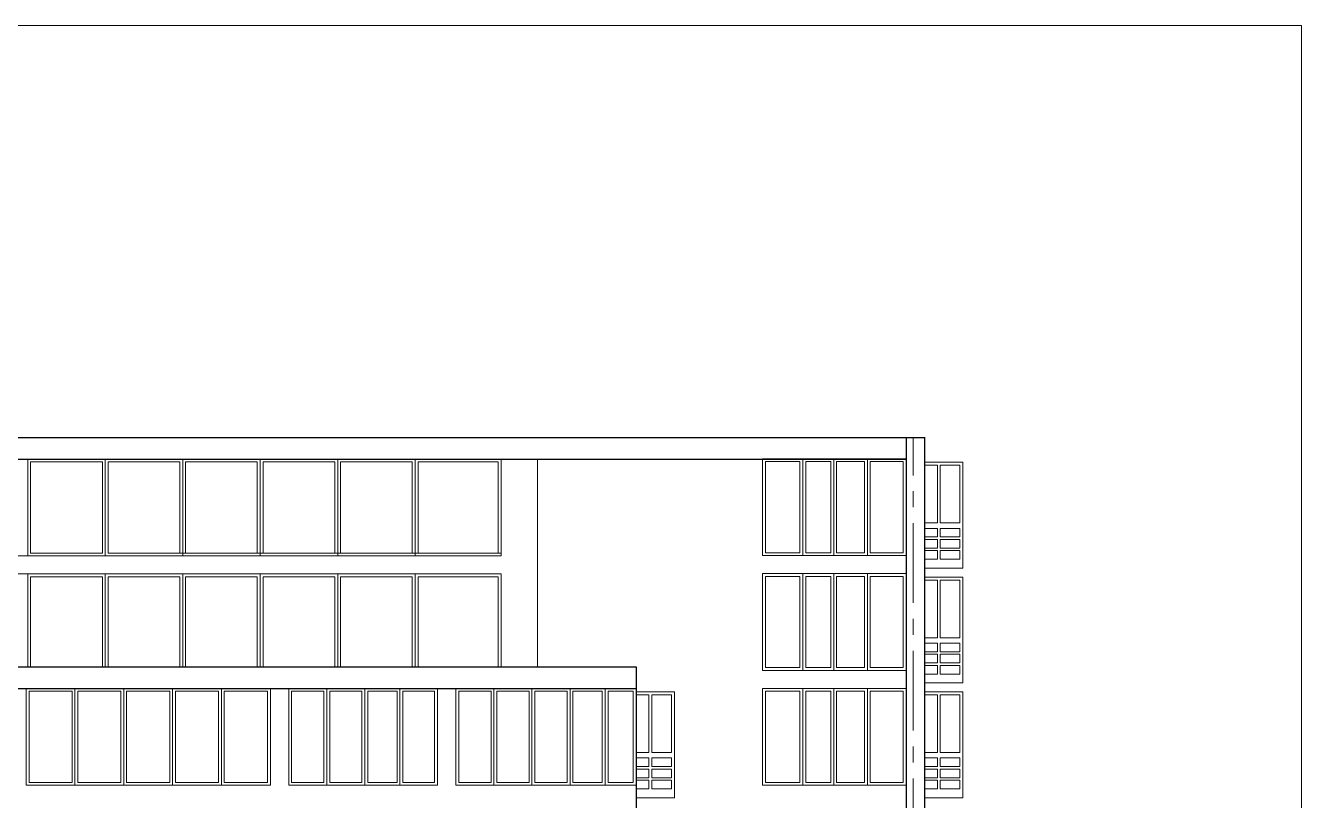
# Model space of a CAD drawing. Header units: millimetres. Extents: x -689206 to 4969298, y -1019800 to 703299.
# Drawn here: x 813022 to 848590, y -730965 to -709365 of the extents above; entities that cross this region are included whole.
import ezdxf

# ---------------------------------------------------------------- set-up
doc = ezdxf.new("R2010")
doc.units = ezdxf.units.MM
doc.linetypes.add('осеваяX2', pattern=[101.6, 63.5, -12.7, 12.7, -12.7])
doc.layers.add('РАЗМЕРЫ', color=7, linetype='Continuous', lineweight=9)

msp = doc.modelspace()

# ---------------------------------------------------------------- linework, layer by layer
at = {"layer": 'РАЗМЕРЫ', "lineweight": 30, "ltscale": 35}
for p, q in [((806603, -720847.4), (838079.8, -720847.4)), ((837569.8, -720847.4), (837569.8, -740539.6)), ((838079.8, -720839.6), (838079.8, -727548.6)), ((806603, -721447.4), (837569.8, -721447.4)), ((802870.3, -727239.6), (830040.4, -727239.6)), ((830040.4, -727239.6), (830040.4, -740539.6)), ((838079.8, -727548.6), (838079.8, -740539.6)), ((802870.3, -727848.6), (830040.4, -727839.6))]:
    msp.add_line(p, q, dxfattribs=at)
at = {"layer": 'РАЗМЕРЫ', "linetype": 'осеваяX2', "lineweight": 5, "ltscale": 35}
msp.add_line((837769.8, -746794.6), (837769.8, -720847.4), dxfattribs=at)
at = {"layer": 'РАЗМЕРЫ', "lineweight": 5, "ltscale": 35}
for p, q in [((813083.2, -724147.4), (813083.2, -721447.4)), ((813083.2, -721527.4), (813083.2, -724039.6)), ((815163.2, -721527.4), (813163.2, -721527.4)), ((813163.2, -721527.4), (813163.2, -724067.4)), ((815163.2, -721527.4), (815163.2, -724039.6)), ((815163.2, -721527.4), (815163.2, -724039.6)), ((815163.2, -721527.4), (815163.2, -724039.6)), ((815163.2, -721527.4), (815163.2, -724039.6)), ((815163.2, -724067.4), (815163.2, -721527.4)), ((815243.2, -724147.4), (815243.2, -721447.4)), ((815243.2, -721527.4), (815243.2, -724039.6)), ((817323.2, -721527.4), (815323.2, -721527.4)), ((815323.2, -721527.4), (815323.2, -724067.4)), ((817323.2, -721527.4), (817323.2, -724039.6)), ((817323.2, -721527.4), (817323.2, -724039.6)), ((817323.2, -721527.4), (817323.2, -724039.6)), ((817323.2, -721527.4), (817323.2, -724039.6)), ((817323.2, -721527.4), (817323.2, -724039.6)), ((817323.2, -724067.4), (817323.2, -721527.4)), ((817403.2, -721447.4), (817403.2, -724147.4)), ((819483.2, -721527.4), (817483.2, -721527.4)), ((817483.2, -721527.4), (817483.2, -724067.4)), ((819483.2, -721527.4), (819483.2, -724039.6)), ((819483.2, -721527.4), (819483.2, -724039.6)), ((819483.2, -721527.4), (819483.2, -724039.6)), ((819483.2, -721527.4), (819483.2, -724039.6)), ((819483.2, -721527.4), (819483.2, -724039.6)), ((819483.2, -721527.4), (819483.2, -724039.6)), ((819483.2, -724067.4), (819483.2, -721527.4)), ((819563.2, -724147.4), (819563.2, -721447.4)), ((819563.2, -721527.4), (819563.2, -724039.6)), ((821643.2, -721527.4), (819643.2, -721527.4)), ((819643.2, -721527.4), (819643.2, -724067.4)), ((821643.2, -721527.4), (821643.2, -724039.6)), ((821643.2, -721527.4), (821643.2, -724039.6)), ((821643.2, -721527.4), (821643.2, -724039.6)), ((821643.2, -721527.4), (821643.2, -724039.6)), ((821643.2, -721527.4), (821643.2, -724039.6)), ((821643.2, -721527.4), (821643.2, -724039.6)), ((821643.2, -721527.4), (821643.2, -724039.6)), ((821643.2, -724067.4), (821643.2, -721527.4)), ((821723.2, -724147.4), (821723.2, -721447.4)), ((821723.2, -721527.4), (821723.2, -724039.6)), ((823803.2, -721527.4), (821803.2, -721527.4)), ((821803.2, -721527.4), (821803.2, -724067.4)), ((823803.2, -721527.4), (823803.2, -724039.6)), ((823803.2, -721527.4), (823803.2, -724039.6)), ((823803.2, -721527.4), (823803.2, -724039.6)), ((823803.2, -721527.4), (823803.2, -724039.6)), ((823803.2, -721527.4), (823803.2, -724039.6)), ((823803.2, -721527.4), (823803.2, -724039.6)), ((823803.2, -721527.4), (823803.2, -724039.6)), ((823803.2, -721527.4), (823803.2, -724039.6)), ((823803.2, -724067.4), (823803.2, -721527.4)), ((823883.2, -724147.4), (823883.2, -721447.4)), ((823883.2, -721527.4), (823883.2, -724039.6)), ((826196.1, -721527.4), (823963.2, -721527.4)), ((823963.2, -721527.4), (823963.2, -724067.4)), ((826196.1, -724067.4), (826196.1, -721527.4)), ((826276.1, -724147.4), (826276.1, -721447.4)), ((827290.4, -721447.4), (827290.4, -727239.6)), ((833569.8, -721439.6), (833569.8, -724139.6)), ((833569.8, -721439.6), (837569.8, -721439.6)), ((833569.8, -724139.6), (833569.8, -721439.6)), ((834609.8, -721519.6), (833649.8, -721519.6)), ((834609.8, -721519.6), (834609.8, -724059.6)), ((834609.8, -721519.6), (834609.8, -724059.6)), ((834609.8, -721519.6), (834609.8, -724059.6)), ((834689.8, -721439.6), (834689.8, -724059.6)), ((834689.8, -724139.6), (834689.8, -721439.6)), ((834769.8, -724059.6), (834769.8, -721519.6)), ((835469.8, -721519.6), (834769.8, -721519.6)), ((835469.8, -721519.6), (835469.8, -724059.6)), ((835469.8, -721519.6), (835469.8, -724059.6)), ((835469.8, -721519.6), (835469.8, -724059.6)), ((835469.8, -721519.6), (835469.8, -724059.6)), ((835549.8, -721439.6), (835549.8, -724059.6)), ((835549.8, -724139.6), (835549.8, -721439.6)), ((835629.8, -724059.6), (835629.8, -721519.6)), ((836409.8, -721519.6), (835629.8, -721519.6)), ((836409.8, -721519.6), (836409.8, -724059.6)), ((836409.8, -721519.6), (836409.8, -724059.6)), ((836409.8, -721519.6), (836409.8, -724059.6)), ((836409.8, -721519.6), (836409.8, -724059.6)), ((836409.8, -721519.6), (836409.8, -724059.6)), ((836489.8, -721439.6), (836489.8, -724059.6)), ((836569.8, -724059.6), (836569.8, -721519.6)), ((837489.8, -721519.6), (836569.8, -721519.6)), ((837489.8, -721519.6), (837489.8, -724059.6)), ((839149.8, -721539.6), (838079.8, -721539.6)), ((838079.8, -721539.6), (838329.8, -721539.6)), ((838079.8, -721619.6), (838440.4, -721619.6)), ((838440.4, -723229.6), (838440.4, -721619.6)), ((838520.4, -721619.6), (839069.8, -721619.6)), ((838520.4, -721619.6), (838520.4, -723229.6)), ((839069.8, -721619.6), (839069.8, -723229.6)), ((839149.8, -724239.6), (839149.8, -721539.6)), ((838440.4, -723229.6), (838079.8, -723229.6)), ((838079.8, -723379.6), (838440.4, -723379.6)), ((838440.4, -723619.6), (838440.4, -723379.6)), ((839069.8, -723229.6), (838520.4, -723229.6)), ((838520.4, -723379.6), (839069.8, -723379.6)), ((838520.4, -723379.6), (838520.4, -723619.6)), ((839069.8, -723379.6), (839069.8, -723619.6)), ((838079.8, -723619.6), (838440.4, -723619.6)), ((838440.4, -723689.6), (838079.8, -723689.6)), ((838440.4, -723929.6), (838440.4, -723689.6)), ((838520.4, -723619.6), (839069.8, -723619.6)), ((839069.8, -723689.6), (838520.4, -723689.6)), ((838520.4, -723689.6), (838520.4, -723929.6)), ((839069.8, -723689.6), (839069.8, -723929.6)), ((826276.1, -724147.4), (806603, -724147.4)), ((813163.2, -724067.4), (815163.2, -724067.4)), ((815323.2, -724067.4), (826276.1, -724067.4)), ((816162.2, -724067.4), (816242.2, -724067.4)), ((820745.7, -724067.4), (820825.7, -724067.4)), ((826276.1, -724067.4), (826196.1, -724067.4)), ((833569.8, -724139.6), (837569.8, -724139.6)), ((834349.8, -724059.6), (833649.8, -724059.6)), ((834609.8, -724059.6), (834349.8, -724059.6)), ((835469.8, -724059.6), (834769.8, -724059.6)), ((836409.8, -724059.6), (835629.8, -724059.6)), ((836489.8, -724139.6), (836489.8, -724059.6)), ((837489.8, -724059.6), (836569.8, -724059.6)), ((837569.8, -724639.6), (837569.8, -724139.6)), ((838079.8, -723929.6), (838440.4, -723929.6)), ((838440.4, -723999.6), (838079.8, -723999.6)), ((838440.4, -724239.6), (838440.4, -723999.6)), ((838520.4, -723929.6), (839069.8, -723929.6)), ((839069.8, -723999.6), (838520.4, -723999.6)), ((838520.4, -723999.6), (838520.4, -724239.6)), ((839069.8, -723999.6), (839069.8, -724239.6)), ((838440.4, -724239.6), (838079.8, -724239.6)), ((838079.8, -724739.6), (838079.8, -724489.6)), ((838079.8, -724489.6), (839149.8, -724489.6)), ((838079.8, -724489.6), (839149.8, -724489.6)), ((838079.8, -724489.6), (839149.8, -724489.6)), ((838079.8, -724489.6), (839149.8, -724489.6)), ((839149.8, -724489.6), (838079.8, -724489.6)), ((839069.8, -724239.6), (838520.4, -724239.6)), ((839149.8, -724489.6), (839149.8, -724239.6)), ((806603.2, -724647.4), (826276.1, -724647.4)), ((813083.2, -727239.6), (813083.2, -724647.4)), ((813083.2, -724727.4), (813083.2, -727239.6)), ((813163.2, -724727.4), (815163.2, -724727.4)), ((813163.2, -724727.4), (813163.2, -727239.6)), ((815163.2, -724727.4), (815163.2, -727239.6)), ((815163.2, -724727.4), (815163.2, -727239.6)), ((815163.2, -724727.4), (815163.2, -727239.6)), ((815163.2, -724727.4), (815163.2, -727239.6)), ((815163.2, -727239.6), (815163.2, -724727.4)), ((815243.2, -727239.6), (815243.2, -724647.4)), ((815243.2, -724727.4), (815243.2, -727239.6)), ((815323.2, -724727.4), (817323.2, -724727.4)), ((815323.2, -724727.4), (815323.2, -727239.6)), ((815323.2, -724727.4), (817323.2, -724727.4)), ((817323.2, -724727.4), (817323.2, -727239.6)), ((817323.2, -724727.4), (817323.2, -727239.6)), ((817323.2, -724727.4), (817323.2, -727239.6)), ((817323.2, -724727.4), (817323.2, -727239.6)), ((817323.2, -724727.4), (817323.2, -727239.6)), ((817323.2, -727239.6), (817323.2, -724727.4)), ((817403.2, -724727.4), (817403.2, -724647.4)), ((817403.2, -724727.4), (817403.2, -727239.6)), ((817483.2, -724727.4), (819483.2, -724727.4)), ((817483.2, -724727.4), (817483.2, -727239.6)), ((817483.2, -724727.4), (819483.2, -724727.4)), ((819483.2, -724727.4), (819483.2, -727239.6)), ((819483.2, -724727.4), (819483.2, -727239.6)), ((819483.2, -724727.4), (819483.2, -727239.6)), ((819483.2, -724727.4), (819483.2, -727239.6)), ((819483.2, -724727.4), (819483.2, -727239.6)), ((819483.2, -724727.4), (819483.2, -727239.6)), ((819483.2, -727239.6), (819483.2, -724727.4)), ((819563.2, -727239.6), (819563.2, -724647.4)), ((819563.2, -724727.4), (819563.2, -727239.6)), ((819643.2, -724727.4), (821643.2, -724727.4)), ((819643.2, -724727.4), (819643.2, -727239.6)), ((819643.2, -724727.4), (821643.2, -724727.4)), ((821643.2, -724727.4), (821643.2, -727239.6)), ((821643.2, -724727.4), (821643.2, -727239.6)), ((821643.2, -724727.4), (821643.2, -727239.6)), ((821643.2, -724727.4), (821643.2, -727239.6)), ((821643.2, -724727.4), (821643.2, -727239.6)), ((821643.2, -724727.4), (821643.2, -727239.6)), ((821643.2, -724727.4), (821643.2, -727239.6)), ((821643.2, -727239.6), (821643.2, -724727.4)), ((821723.2, -727239.6), (821723.2, -724647.4)), ((821723.2, -724727.4), (821723.2, -727239.6)), ((821803.2, -724727.4), (823803.2, -724727.4)), ((821803.2, -724727.4), (821803.2, -727239.6)), ((821803.2, -724727.4), (823803.2, -724727.4)), ((823803.2, -724727.4), (823803.2, -727239.6)), ((823803.2, -724727.4), (823803.2, -727239.6)), ((823803.2, -724727.4), (823803.2, -727239.6)), ((823803.2, -724727.4), (823803.2, -727239.6)), ((823803.2, -724727.4), (823803.2, -727239.6)), ((823803.2, -724727.4), (823803.2, -727239.6)), ((823803.2, -724727.4), (823803.2, -727239.6)), ((823803.2, -724727.4), (823803.2, -727239.6)), ((823803.2, -727239.6), (823803.2, -724727.4)), ((823883.2, -727239.6), (823883.2, -724647.4)), ((823883.2, -724727.4), (823883.2, -727239.6)), ((823963.2, -724727.4), (826196.1, -724727.4)), ((823963.2, -724727.4), (823963.2, -727239.6)), ((826196.1, -724727.4), (826196.1, -727239.6)), ((826276.1, -724647.4), (826276.1, -727239.6)), ((833569.8, -724639.6), (833569.8, -727339.6)), ((833569.8, -724639.6), (837569.8, -724639.6)), ((833569.8, -727339.6), (833569.8, -724639.6)), ((834609.8, -724719.6), (833649.8, -724719.6)), ((834609.8, -724719.6), (834609.8, -727259.6)), ((834609.8, -724719.6), (834609.8, -727259.6)), ((834609.8, -724719.6), (834609.8, -727259.6)), ((834689.8, -724639.6), (834689.8, -727259.6)), ((834689.8, -727339.6), (834689.8, -724639.6)), ((834769.8, -727259.6), (834769.8, -724719.6)), ((835469.8, -724719.6), (834769.8, -724719.6)), ((835469.8, -724719.6), (835469.8, -727259.6)), ((835469.8, -724719.6), (835469.8, -727259.6)), ((835469.8, -724719.6), (835469.8, -727259.6)), ((835469.8, -724719.6), (835469.8, -727259.6)), ((835549.8, -724639.6), (835549.8, -727259.6)), ((835549.8, -727339.6), (835549.8, -724639.6)), ((835629.8, -727259.6), (835629.8, -724719.6)), ((836409.8, -724719.6), (835629.8, -724719.6)), ((836409.8, -724719.6), (836409.8, -727259.6)), ((836409.8, -724719.6), (836409.8, -727259.6)), ((836409.8, -724719.6), (836409.8, -727259.6)), ((836409.8, -724719.6), (836409.8, -727259.6)), ((836409.8, -724719.6), (836409.8, -727259.6)), ((836489.8, -724639.6), (836489.8, -727259.6)), ((836569.8, -727259.6), (836569.8, -724719.6)), ((837489.8, -724719.6), (836569.8, -724719.6)), ((837489.8, -724719.6), (837489.8, -727259.6)), ((839149.8, -724739.6), (838079.8, -724739.6)), ((838079.8, -724739.6), (838329.8, -724739.6)), ((838079.8, -724819.6), (838440.4, -724819.6)), ((838440.4, -726429.6), (838440.4, -724819.6)), ((838520.4, -724819.6), (839069.8, -724819.6)), ((838520.4, -724819.6), (838520.4, -726429.6)), ((839069.8, -724819.6), (839069.8, -726429.6)), ((839149.8, -727439.6), (839149.8, -724739.6)), ((838440.4, -726429.6), (838079.8, -726429.6)), ((838079.8, -726579.6), (838440.4, -726579.6)), ((838440.4, -726819.6), (838440.4, -726579.6)), ((839069.8, -726429.6), (838520.4, -726429.6)), ((838520.4, -726579.6), (839069.8, -726579.6)), ((838520.4, -726579.6), (838520.4, -726819.6)), ((839069.8, -726579.6), (839069.8, -726819.6)), ((838079.8, -726819.6), (838440.4, -726819.6)), ((838440.4, -726889.6), (838079.8, -726889.6)), ((838440.4, -727129.6), (838440.4, -726889.6)), ((838520.4, -726819.6), (839069.8, -726819.6)), ((839069.8, -726889.6), (838520.4, -726889.6)), ((838520.4, -726889.6), (838520.4, -727129.6)), ((839069.8, -726889.6), (839069.8, -727129.6)), ((830040.4, -727839.6), (830040.4, -727339.6)), ((833569.8, -727339.6), (837569.8, -727339.6)), ((834349.8, -727259.6), (833649.8, -727259.6)), ((834609.8, -727259.6), (834349.8, -727259.6)), ((835469.8, -727259.6), (834769.8, -727259.6)), ((836409.8, -727259.6), (835629.8, -727259.6)), ((836489.8, -727339.6), (836489.8, -727259.6)), ((837489.8, -727259.6), (836569.8, -727259.6)), ((838079.8, -727129.6), (838440.4, -727129.6)), ((838440.4, -727199.6), (838079.8, -727199.6)), ((838440.4, -727439.6), (838440.4, -727199.6)), ((838520.4, -727129.6), (839069.8, -727129.6)), ((839069.8, -727199.6), (838520.4, -727199.6)), ((838520.4, -727199.6), (838520.4, -727439.6)), ((839069.8, -727199.6), (839069.8, -727439.6)), ((838440.4, -727439.6), (838079.8, -727439.6)), ((838079.8, -727939.6), (838079.8, -727689.6)), ((838079.8, -727689.6), (839149.8, -727689.6)), ((838079.8, -727689.6), (839149.8, -727689.6)), ((838079.8, -727689.6), (839149.8, -727689.6)), ((839149.8, -727689.6), (838079.8, -727689.6)), ((839069.8, -727439.6), (838520.4, -727439.6)), ((839149.8, -727689.6), (839149.8, -727439.6)), ((813040.6, -727845.2), (813040.6, -730539.6)), ((813120.6, -727919.6), (813120.6, -730459.6)), ((814320.6, -727919.6), (813120.6, -727919.6)), ((813120.6, -727919.6), (814320.6, -727919.6)), ((814320.6, -727919.6), (814320.6, -730459.6)), ((814320.6, -727919.6), (814320.6, -730459.6)), ((814320.6, -730459.6), (814320.6, -727919.6)), ((814400.6, -730539.6), (814400.6, -727839.6)), ((814400.6, -727919.6), (814400.6, -730459.6)), ((814400.6, -727919.6), (814400.6, -730539.6)), ((815680.6, -727919.6), (814480.6, -727919.6)), ((814480.6, -727919.6), (814480.6, -730459.6)), ((814480.6, -727919.6), (815680.6, -727919.6)), ((815680.6, -727919.6), (815680.6, -730459.6)), ((815680.6, -727919.6), (815680.6, -730459.6)), ((815680.6, -727919.6), (815680.6, -730459.6)), ((815680.6, -730459.6), (815680.6, -727919.6)), ((815760.6, -730539.6), (815760.6, -727839.6)), ((815760.6, -727919.6), (815760.6, -730459.6)), ((815760.6, -727919.6), (815760.6, -730539.6)), ((817040.6, -727919.6), (815840.6, -727919.6)), ((815840.6, -727919.6), (815840.6, -730459.6)), ((815840.6, -727919.6), (817040.6, -727919.6)), ((817040.6, -727919.6), (817040.6, -730459.6)), ((817040.6, -727919.6), (817040.6, -730459.6)), ((817040.6, -727919.6), (817040.6, -730459.6)), ((817040.6, -727919.6), (817040.6, -730459.6)), ((817040.6, -730459.6), (817040.6, -727919.6)), ((817120.6, -730539.6), (817120.6, -727839.6)), ((817120.6, -727919.6), (817120.6, -730459.6)), ((817120.6, -727919.6), (817120.6, -730539.6)), ((818400.6, -727919.6), (817200.6, -727919.6)), ((817200.6, -727919.6), (817200.6, -730459.6)), ((817200.6, -727919.6), (818400.6, -727919.6)), ((818400.6, -727919.6), (818400.6, -730459.6)), ((818400.6, -727919.6), (818400.6, -730459.6)), ((818400.6, -727919.6), (818400.6, -730459.6)), ((818400.6, -727919.6), (818400.6, -730459.6)), ((818400.6, -727919.6), (818400.6, -730459.6)), ((818400.6, -730459.6), (818400.6, -727919.6)), ((818480.6, -730539.6), (818480.6, -727839.6)), ((818480.6, -727919.6), (818480.6, -730459.6)), ((818480.6, -727919.6), (818480.6, -730539.6)), ((819770.6, -727919.6), (818560.6, -727919.6)), ((818560.6, -727919.6), (818560.6, -730459.6)), ((819770.6, -727843), (819770.6, -727839.6)), ((819770.6, -727839.6), (819770.6, -727843)), ((819770.6, -730459.6), (819770.6, -727919.6)), ((819850.6, -727843), (819850.6, -730539.6)), ((820360.6, -727842.8), (820360.6, -730539.6)), ((820440.6, -730459.6), (820440.6, -727919.6)), ((820440.6, -727919.6), (821340.6, -727919.6)), ((821340.6, -730459.6), (821340.6, -727919.6)), ((821420.6, -730539.6), (821420.6, -727839.6)), ((821420.6, -727839.6), (821420.6, -727919.6)), ((821420.6, -727919.6), (821420.6, -730539.6)), ((821500.6, -727919.6), (822400.6, -727919.6)), ((821500.6, -727919.6), (821500.6, -730459.6)), ((821500.6, -727919.6), (822400.6, -727919.6)), ((822400.6, -727919.6), (822400.6, -730459.6)), ((822400.6, -730459.6), (822400.6, -727919.6)), ((822480.6, -730539.6), (822480.6, -727839.6)), ((822480.6, -727919.6), (822480.6, -730539.6)), ((822560.6, -727919.6), (823380.6, -727919.6)), ((822560.6, -727919.6), (822560.6, -730459.6)), ((822560.6, -727919.6), (823380.6, -727919.6)), ((823380.6, -727919.6), (823380.6, -730459.6)), ((823380.6, -730459.6), (823380.6, -727919.6)), ((823460.6, -730539.6), (823460.6, -727839.6)), ((823460.6, -727919.6), (823460.6, -730459.6)), ((823460.6, -727919.6), (823460.6, -730539.6)), ((823540.6, -727919.6), (824423.4, -727919.6)), ((823540.6, -727919.6), (823540.6, -730459.6)), ((824423.4, -727919.6), (824423.4, -730459.6)), ((824503.4, -727841.4), (824503.4, -730539.6)), ((825019.5, -727841.3), (825019.5, -730539.6)), ((825999.5, -727919.6), (825099.5, -727919.6)), ((825099.5, -727919.6), (825099.5, -730459.6)), ((825099.5, -730459.6), (825099.5, -727919.6)), ((825099.5, -727919.6), (825999.5, -727919.6)), ((825099.5, -727919.6), (825999.5, -727919.6)), ((825999.5, -727919.6), (825999.5, -730459.6)), ((826079.5, -730459.6), (826079.5, -727839.6)), ((826079.5, -727839.6), (826079.5, -730539.6)), ((827059.5, -727919.6), (826159.5, -727919.6)), ((826159.5, -727919.6), (827059.5, -727919.6)), ((826159.5, -730459.6), (826159.5, -727919.6)), ((826159.5, -727919.6), (827059.5, -727919.6)), ((827059.5, -727919.6), (827059.5, -730459.6)), ((827059.5, -727919.6), (827059.5, -730459.6)), ((827139.5, -730459.6), (827139.5, -727839.6)), ((828119.5, -727919.6), (827219.5, -727919.6)), ((827219.5, -727919.6), (828119.5, -727919.6)), ((827219.5, -730459.6), (827219.5, -727919.6)), ((827219.5, -727919.6), (828119.5, -727919.6)), ((828119.5, -727919.6), (828119.5, -730459.6)), ((828119.5, -727919.6), (828119.5, -730459.6)), ((828199.5, -730459.6), (828199.5, -727839.6)), ((828199.5, -727839.6), (828199.5, -730539.6)), ((829099.5, -727919.6), (828279.5, -727919.6)), ((828279.5, -727919.6), (829099.5, -727919.6)), ((828279.5, -730459.6), (828279.5, -727919.6)), ((828279.5, -727919.6), (829099.5, -727919.6)), ((829099.5, -727919.6), (829099.5, -730459.6)), ((829099.5, -727919.6), (829099.5, -730459.6)), ((829099.5, -727919.6), (829099.5, -730459.6)), ((829179.5, -730459.6), (829179.5, -727839.6)), ((829179.5, -727839.6), (829179.5, -730539.6)), ((829179.5, -727919.6), (829179.5, -730459.6)), ((829960.4, -727919.6), (829259.5, -727919.6)), ((829259.5, -727919.6), (829930.5, -727919.6)), ((829259.5, -730459.6), (829259.5, -727919.6)), ((830040.4, -727839.6), (829388, -727839.6)), ((829960.4, -730459.6), (829960.4, -727919.6)), ((830040.4, -730539.6), (830040.4, -727839.6)), ((831110.4, -727939.6), (830040.4, -727939.6)), ((830040.4, -727939.6), (830290.4, -727939.6)), ((830040.4, -728019.6), (830401.1, -728019.6)), ((830401.1, -729629.6), (830401.1, -728019.6)), ((830481.1, -728019.6), (831030.4, -728019.6)), ((830481.1, -728019.6), (830481.1, -729629.6)), ((831030.4, -728019.6), (831030.4, -729629.6)), ((831110.4, -730639.6), (831110.4, -727939.6)), ((833569.8, -727839.6), (833569.8, -730539.6)), ((833569.8, -727839.6), (837489.8, -727839.6)), ((833569.8, -727839.6), (837569.8, -727839.6)), ((833569.8, -730539.6), (833569.8, -727839.6)), ((834609.8, -727919.6), (833649.8, -727919.6)), ((834609.8, -727919.6), (834609.8, -730459.6)), ((834609.8, -727919.6), (834609.8, -730459.6)), ((834609.8, -727919.6), (834609.8, -730459.6)), ((834689.8, -727839.6), (834689.8, -730459.6)), ((834689.8, -730539.6), (834689.8, -727839.6)), ((834769.8, -730459.6), (834769.8, -727919.6)), ((835469.8, -727919.6), (834769.8, -727919.6)), ((835469.8, -727919.6), (835469.8, -730459.6)), ((835469.8, -727919.6), (835469.8, -730459.6)), ((835469.8, -727919.6), (835469.8, -730459.6)), ((835469.8, -727919.6), (835469.8, -730459.6)), ((835549.8, -727839.6), (835549.8, -730459.6)), ((835549.8, -730539.6), (835549.8, -727839.6)), ((835629.8, -730459.6), (835629.8, -727919.6)), ((836409.8, -727919.6), (835629.8, -727919.6)), ((836409.8, -727919.6), (836409.8, -730459.6)), ((836409.8, -727919.6), (836409.8, -730459.6)), ((836409.8, -727919.6), (836409.8, -730459.6)), ((836409.8, -727919.6), (836409.8, -730459.6)), ((836409.8, -727919.6), (836409.8, -730459.6)), ((836489.8, -727839.6), (836489.8, -730459.6)), ((836569.8, -730459.6), (836569.8, -727919.6)), ((837489.8, -727919.6), (836569.8, -727919.6)), ((837489.8, -727919.6), (837489.8, -730459.6)), ((839149.8, -727939.6), (838079.8, -727939.6)), ((838079.8, -727939.6), (838329.8, -727939.6)), ((838079.8, -728019.6), (838440.4, -728019.6)), ((838440.4, -729629.6), (838440.4, -728019.6)), ((838520.4, -728019.6), (839069.8, -728019.6)), ((838520.4, -728019.6), (838520.4, -729629.6)), ((839069.8, -728019.6), (839069.8, -729629.6)), ((839149.8, -730639.6), (839149.8, -727939.6)), ((830401.1, -729629.6), (830040.4, -729629.6)), ((830040.4, -729779.6), (830401.1, -729779.6)), ((830401.1, -730019.6), (830401.1, -729779.6)), ((831030.4, -729629.6), (830481.1, -729629.6)), ((830481.1, -729779.6), (831030.4, -729779.6)), ((830481.1, -729779.6), (830481.1, -730019.6)), ((831030.4, -729779.6), (831030.4, -730019.6)), ((838440.4, -729629.6), (838079.8, -729629.6)), ((838079.8, -729779.6), (838440.4, -729779.6)), ((838440.4, -730019.6), (838440.4, -729779.6)), ((839069.8, -729629.6), (838520.4, -729629.6)), ((838520.4, -729779.6), (839069.8, -729779.6)), ((838520.4, -729779.6), (838520.4, -730019.6)), ((839069.8, -729779.6), (839069.8, -730019.6)), ((830040.4, -730019.6), (830401.1, -730019.6)), ((830401.1, -730089.6), (830040.4, -730089.6)), ((830401.1, -730329.6), (830401.1, -730089.6)), ((830481.1, -730019.6), (831030.4, -730019.6)), ((831030.4, -730089.6), (830481.1, -730089.6)), ((830481.1, -730089.6), (830481.1, -730329.6)), ((831030.4, -730089.6), (831030.4, -730329.6)), ((838079.8, -730019.6), (838440.4, -730019.6)), ((838440.4, -730089.6), (838079.8, -730089.6)), ((838440.4, -730329.6), (838440.4, -730089.6)), ((838520.4, -730019.6), (839069.8, -730019.6)), ((839069.8, -730089.6), (838520.4, -730089.6)), ((838520.4, -730089.6), (838520.4, -730329.6)), ((839069.8, -730089.6), (839069.8, -730329.6)), ((819850.6, -730539.6), (813040.6, -730539.6)), ((813120.6, -730459.6), (814320.6, -730459.6)), ((814480.6, -730459.6), (815680.6, -730459.6)), ((815840.6, -730459.6), (817040.6, -730459.6)), ((817200.6, -730459.6), (818400.6, -730459.6)), ((818560.6, -730459.6), (819770.6, -730459.6)), ((824503.4, -730539.6), (820360.6, -730539.6)), ((821340.6, -730459.6), (820440.6, -730459.6)), ((820440.6, -730459.6), (821340.6, -730459.6)), ((822400.6, -730459.6), (821500.6, -730459.6)), ((823380.6, -730459.6), (822560.6, -730459.6)), ((824423.4, -730459.6), (823540.6, -730459.6)), ((830040.4, -730539.6), (825019.5, -730539.6)), ((825099.5, -730459.6), (825999.5, -730459.6)), ((825999.5, -730459.6), (825099.5, -730459.6)), ((826079.5, -730539.6), (826079.5, -730459.6)), ((826159.5, -730459.6), (827059.5, -730459.6)), ((827059.5, -730459.6), (826159.5, -730459.6)), ((827139.5, -730459.6), (827139.5, -730539.6)), ((827219.5, -730459.6), (828119.5, -730459.6)), ((828119.5, -730459.6), (827219.5, -730459.6)), ((828279.5, -730459.6), (829099.5, -730459.6)), ((829099.5, -730459.6), (828279.5, -730459.6)), ((829259.5, -730459.6), (829960.4, -730459.6)), ((829930.5, -730459.6), (829259.5, -730459.6)), ((830040.4, -730329.6), (830401.1, -730329.6)), ((830401.1, -730399.6), (830040.4, -730399.6)), ((830401.1, -730639.6), (830401.1, -730399.6)), ((830481.1, -730329.6), (831030.4, -730329.6)), ((831030.4, -730399.6), (830481.1, -730399.6)), ((830481.1, -730399.6), (830481.1, -730639.6)), ((831030.4, -730399.6), (831030.4, -730639.6)), ((833569.8, -730539.6), (837569.8, -730539.6)), ((834349.8, -730459.6), (833649.8, -730459.6)), ((834609.8, -730459.6), (834349.8, -730459.6)), ((835469.8, -730459.6), (834769.8, -730459.6)), ((836409.8, -730459.6), (835629.8, -730459.6)), ((836489.8, -730539.6), (836489.8, -730459.6)), ((837489.8, -730459.6), (836569.8, -730459.6)), ((838079.8, -730329.6), (838440.4, -730329.6)), ((838440.4, -730399.6), (838079.8, -730399.6)), ((838440.4, -730639.6), (838440.4, -730399.6)), ((838520.4, -730329.6), (839069.8, -730329.6)), ((839069.8, -730399.6), (838520.4, -730399.6)), ((838520.4, -730399.6), (838520.4, -730639.6)), ((839069.8, -730399.6), (839069.8, -730639.6)), ((830401.1, -730639.6), (830040.4, -730639.6)), ((830040.4, -730889.6), (831110.4, -730889.6)), ((830040.4, -730889.6), (831110.4, -730889.6)), ((831110.4, -730889.6), (830040.4, -730889.6)), ((831030.4, -730639.6), (830481.1, -730639.6)), ((831110.4, -730889.6), (831110.4, -730639.6)), ((838440.4, -730639.6), (838079.8, -730639.6)), ((838079.8, -731139.6), (838079.8, -730889.6)), ((838079.8, -730889.6), (839149.8, -730889.6)), ((838079.8, -730889.6), (839149.8, -730889.6)), ((839149.8, -730889.6), (838079.8, -730889.6)), ((839069.8, -730639.6), (838520.4, -730639.6)), ((839149.8, -730889.6), (839149.8, -730639.6))]:
    msp.add_line(p, q, dxfattribs=at)
at = {"layer": 'РАЗМЕРЫ', "lineweight": 9, "ltscale": 35}
for p, q in [((833569.8, -721439.6), (833569.8, -724139.6)), ((833649.8, -721519.6), (833649.8, -724059.6)), ((833569.8, -724639.6), (833569.8, -727339.6)), ((833649.8, -724719.6), (833649.8, -727259.6)), ((833569.8, -727839.6), (833569.8, -730539.6)), ((833649.8, -727919.6), (833649.8, -730459.6))]:
    msp.add_line(p, q, dxfattribs=at)
at = {"layer": 'РАЗМЕРЫ', "lineweight": 5, "ltscale": 35}
msp.add_lwpolyline([(639384.7, -709364.6), (848589.7, -709364.6), (848589.7, -754220.3), (639384.7, -754220.3)], close=True, dxfattribs=at)

doc.saveas('drawing.dxf')
